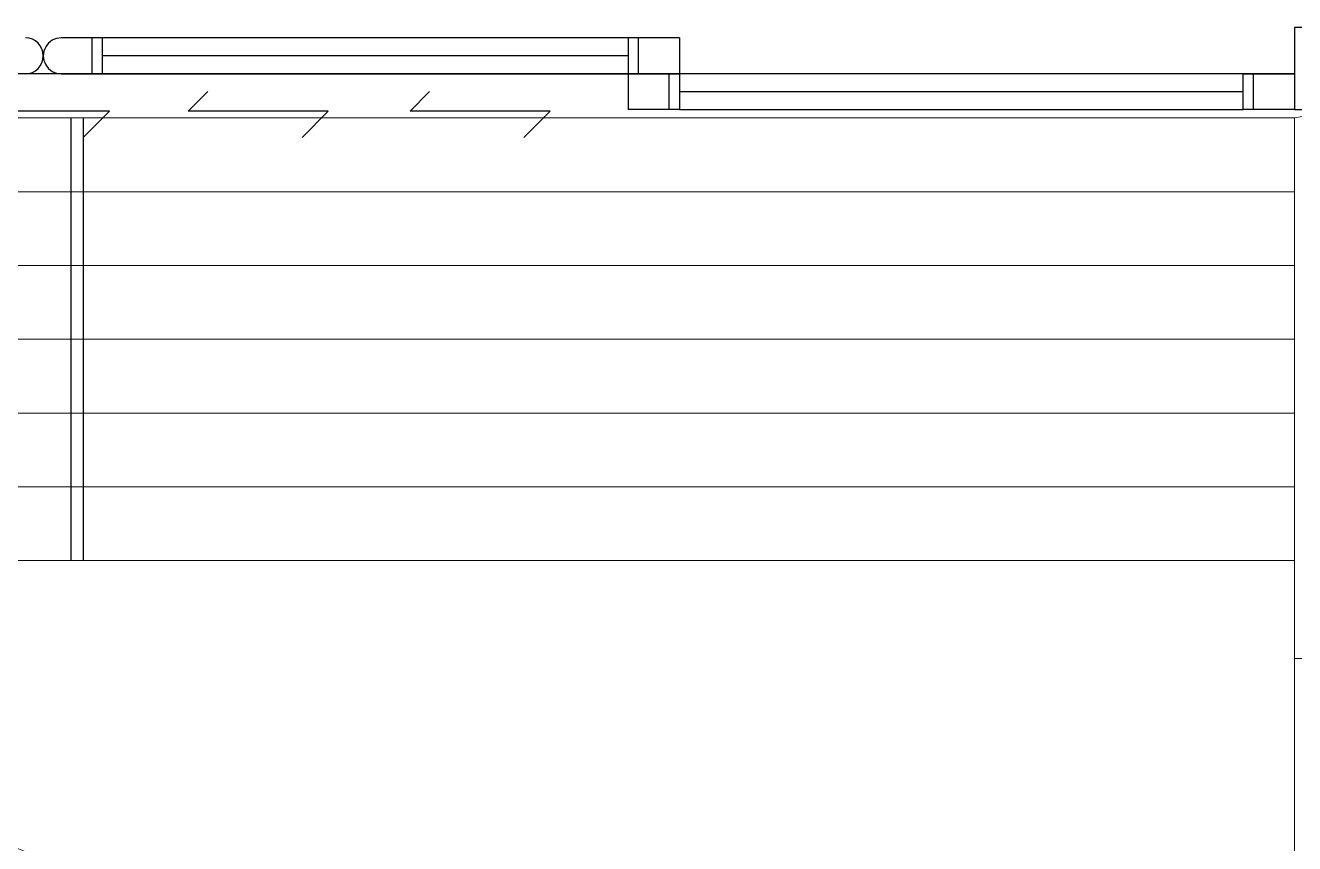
# Model space of a CAD drawing. Header units: millimetres. Extents: x 383 to 523, y 252 to 344.
# Drawn here: x 418.16 to 423.32, y 272.64 to 275.96 of the extents above; entities that cross this region are included whole.
import ezdxf

# ---------------------------------------------------------------- set-up
doc = ezdxf.new("R2010")
doc.units = ezdxf.units.MM
doc.header["$MEASUREMENT"] = 0
doc.linetypes.add('ACAD_ISO02W100', pattern=[15, 12, -3])
doc.layers.add('cubierta', color=1, linetype='ACAD_ISO02W100', lineweight=15)
doc.layers.add('muros', color=5, linetype='Continuous', lineweight=30)
doc.layers.add('muebles', color=193, linetype='Continuous')

msp = doc.modelspace()

# ---------------------------------------------------------------- linework, layer by layer
at = {"layer": 'cubierta', "linetype": 'ACAD_ISO02W100', "lineweight": 18, "ltscale": 0.2}
msp.add_arc((428.3833703292282, 297.2423689416222), 32.25200000000006, 181.880508600255, 44.93436622723488, dxfattribs=at)
at = {"layer": 'muebles'}
for p, q in [((423.4647111032772, 275.9535589372173), (423.3187611032772, 275.9535589372173)), ((423.3187611032772, 275.9535589372173), (423.3187611032772, 275.6199589372173)), ((418.4712773091481, 275.9118589372173), (418.3041773091481, 275.9118589372173)), ((418.4292773091481, 275.7659089372173), (418.4292773091481, 275.9118589372173)), ((420.6096183091481, 275.9118589372173), (418.4712773091481, 275.9118589372173)), ((418.4712773091481, 275.7659089372173), (418.4712773091481, 275.9118589372173)), ((420.8184183091482, 275.9118589372173), (420.6096183091481, 275.9118589372173)), ((420.6096183091481, 275.9118589372173), (420.6096183091481, 275.6199589372173)), ((420.6516183091481, 275.7659089372173), (420.6516183091481, 275.9118589372173)), ((420.8184183091482, 275.9118589372173), (420.8184183091482, 275.6199589372173)), ((420.6096183091481, 275.8388839372173), (418.4712773091481, 275.8388839372173)), ((423.3187611032772, 275.7659089372173), (412.6789513758641, 275.7659089372173)), ((418.3041773091481, 275.7659089372173), (420.6096183091481, 275.7659089372173)), ((420.6096183091481, 275.7659089372173), (420.8184183091482, 275.7659089372173)), ((420.7764183091481, 275.6199589372173), (420.7764183091481, 275.7659089372173)), ((423.1092251032773, 275.7659089372173), (420.8184183091482, 275.7659089372173)), ((423.1092251032773, 275.6199589372173), (423.1092251032773, 275.7659089372173)), ((423.1092251032773, 275.7659089372173), (423.3180251032773, 275.7659089372173)), ((423.1512251032772, 275.6199589372173), (423.1512251032772, 275.7659089372173)), ((418.8202733091481, 275.6136889372173), (418.9000083091481, 275.6934239372173)), ((419.7220873091482, 275.6136889372173), (419.8018213091481, 275.6934239372173)), ((423.1092251032773, 275.6929339372173), (420.8184183091482, 275.6929339372173)), ((418.5000493091482, 275.6136889372173), (417.9306713091481, 275.6136889372173)), ((418.3933673091481, 275.5070069372173), (418.5000483091482, 275.6136889372173)), ((419.3896513091481, 275.6136889372173), (418.8202733091481, 275.6136889372173)), ((419.2829693091481, 275.5070069372173), (419.3896503091481, 275.6136889372173)), ((420.2914653091481, 275.6136889372173), (419.7220873091482, 275.6136889372173)), ((420.1847833091481, 275.5070069372173), (420.2914643091481, 275.6136889372173)), ((420.8184183091482, 275.6199589372173), (420.6096183091481, 275.6199589372173)), ((420.8184183091482, 275.6199589372173), (423.1092251032773, 275.6199589372173)), ((423.3187611032772, 275.6199589372173), (423.1092251032773, 275.6199589372173)), ((423.3187611032772, 275.6199589372173), (423.4647111032772, 275.6199589372173))]:
    msp.add_line(p, q, dxfattribs=at)
at = {"layer": 'muebles', "linetype": 'Continuous'}
for p, q in [((418.3433673091481, 275.5864106059192), (418.3433673091481, 273.7864106059192)), ((418.3933673091481, 275.5864106059192), (418.3933673091481, 273.7864106059192))]:
    msp.add_line(p, q, dxfattribs=at)
at = {"layer": 'muebles'}
for centre, start, end in [((418.1582273091481, 275.8388839372173), 270.0000190000006, 89.9999809999994), ((418.3041773091481, 275.8388839372173), 89.9999809999994, 270.0000190000006)]:
    msp.add_arc(centre, 0.072975, start, end, dxfattribs=at)
at = {"layer": 'muros', "lineweight": 18}
for p, q in [((412.933217099048, 275.5864106059192), (423.3187611032772, 275.5864106059192)), ((423.3187611032772, 271.1910796338186), (423.3187611032772, 275.5864106059192)), ((413.3729228247842, 275.2864106059192), (423.3187611032772, 275.2864106059192)), ((413.8325700749045, 274.9864106059192), (423.3187611032772, 274.9864106059192)), ((414.314163378188, 274.6864106059192), (423.3187611032772, 274.6864106059192)), ((414.8201025610761, 274.3864106059192), (423.3187611032772, 274.3864106059192)), ((416.239230387576, 274.0864106059192), (423.3187611032772, 274.0864106059192)), ((416.3573608487873, 273.7864106059192), (423.3187611032772, 273.7864106059192)), ((423.3187611032772, 273.3887451198689), (423.9687611032772, 273.3887451198689))]:
    msp.add_line(p, q, dxfattribs=at)
for centre, radius, start, end in [((428.0311984041243, 297.2430714868483), 26.54377084711212, 180, 0.0035476414077739), ((424.0994334398509, 271.6494590726057), 4.013606442185303, 348.4096188242033, 101.2158931630203)]:
    msp.add_arc(centre, radius, start, end, dxfattribs=at)

doc.saveas('drawing.dxf')
